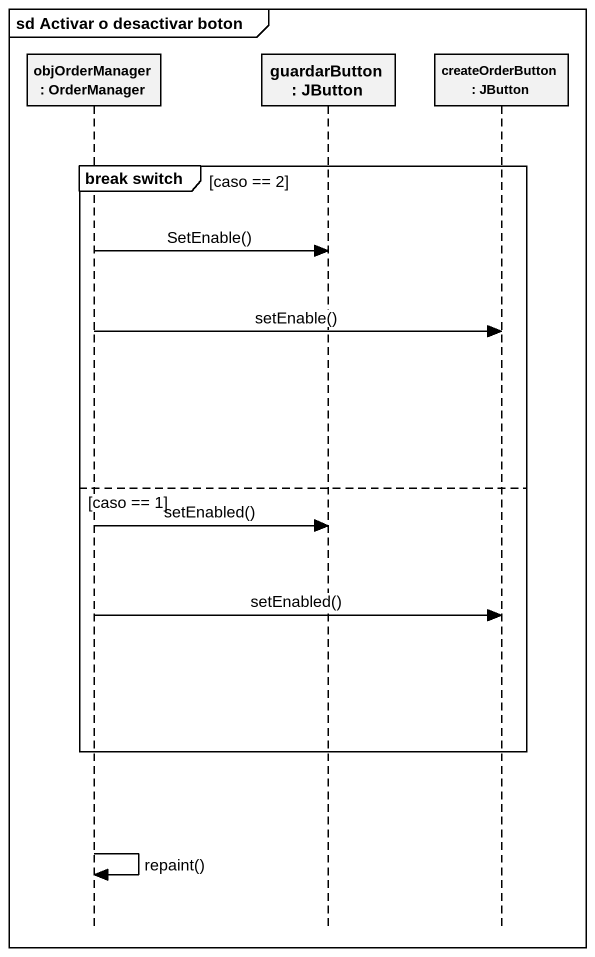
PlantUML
@startuml
mainframe sd Activar o desactivar boton
hide footbox
participant "objOrderManager : OrderManager" as objOrderManager
participant "guardarButton : JButton" as guardarButton
participant "createOrderButton : JButton" as createOrderButton

group break switch [caso == 2]
  objOrderManager -> guardarButton : SetEnable()
  objOrderManager -> createOrderButton : setEnable()
else caso == 1
  objOrderManager -> guardarButton : setEnabled()
  objOrderManager -> createOrderButton : setEnabled()
end
objOrderManager -> objOrderManager : repaint()
@enduml
